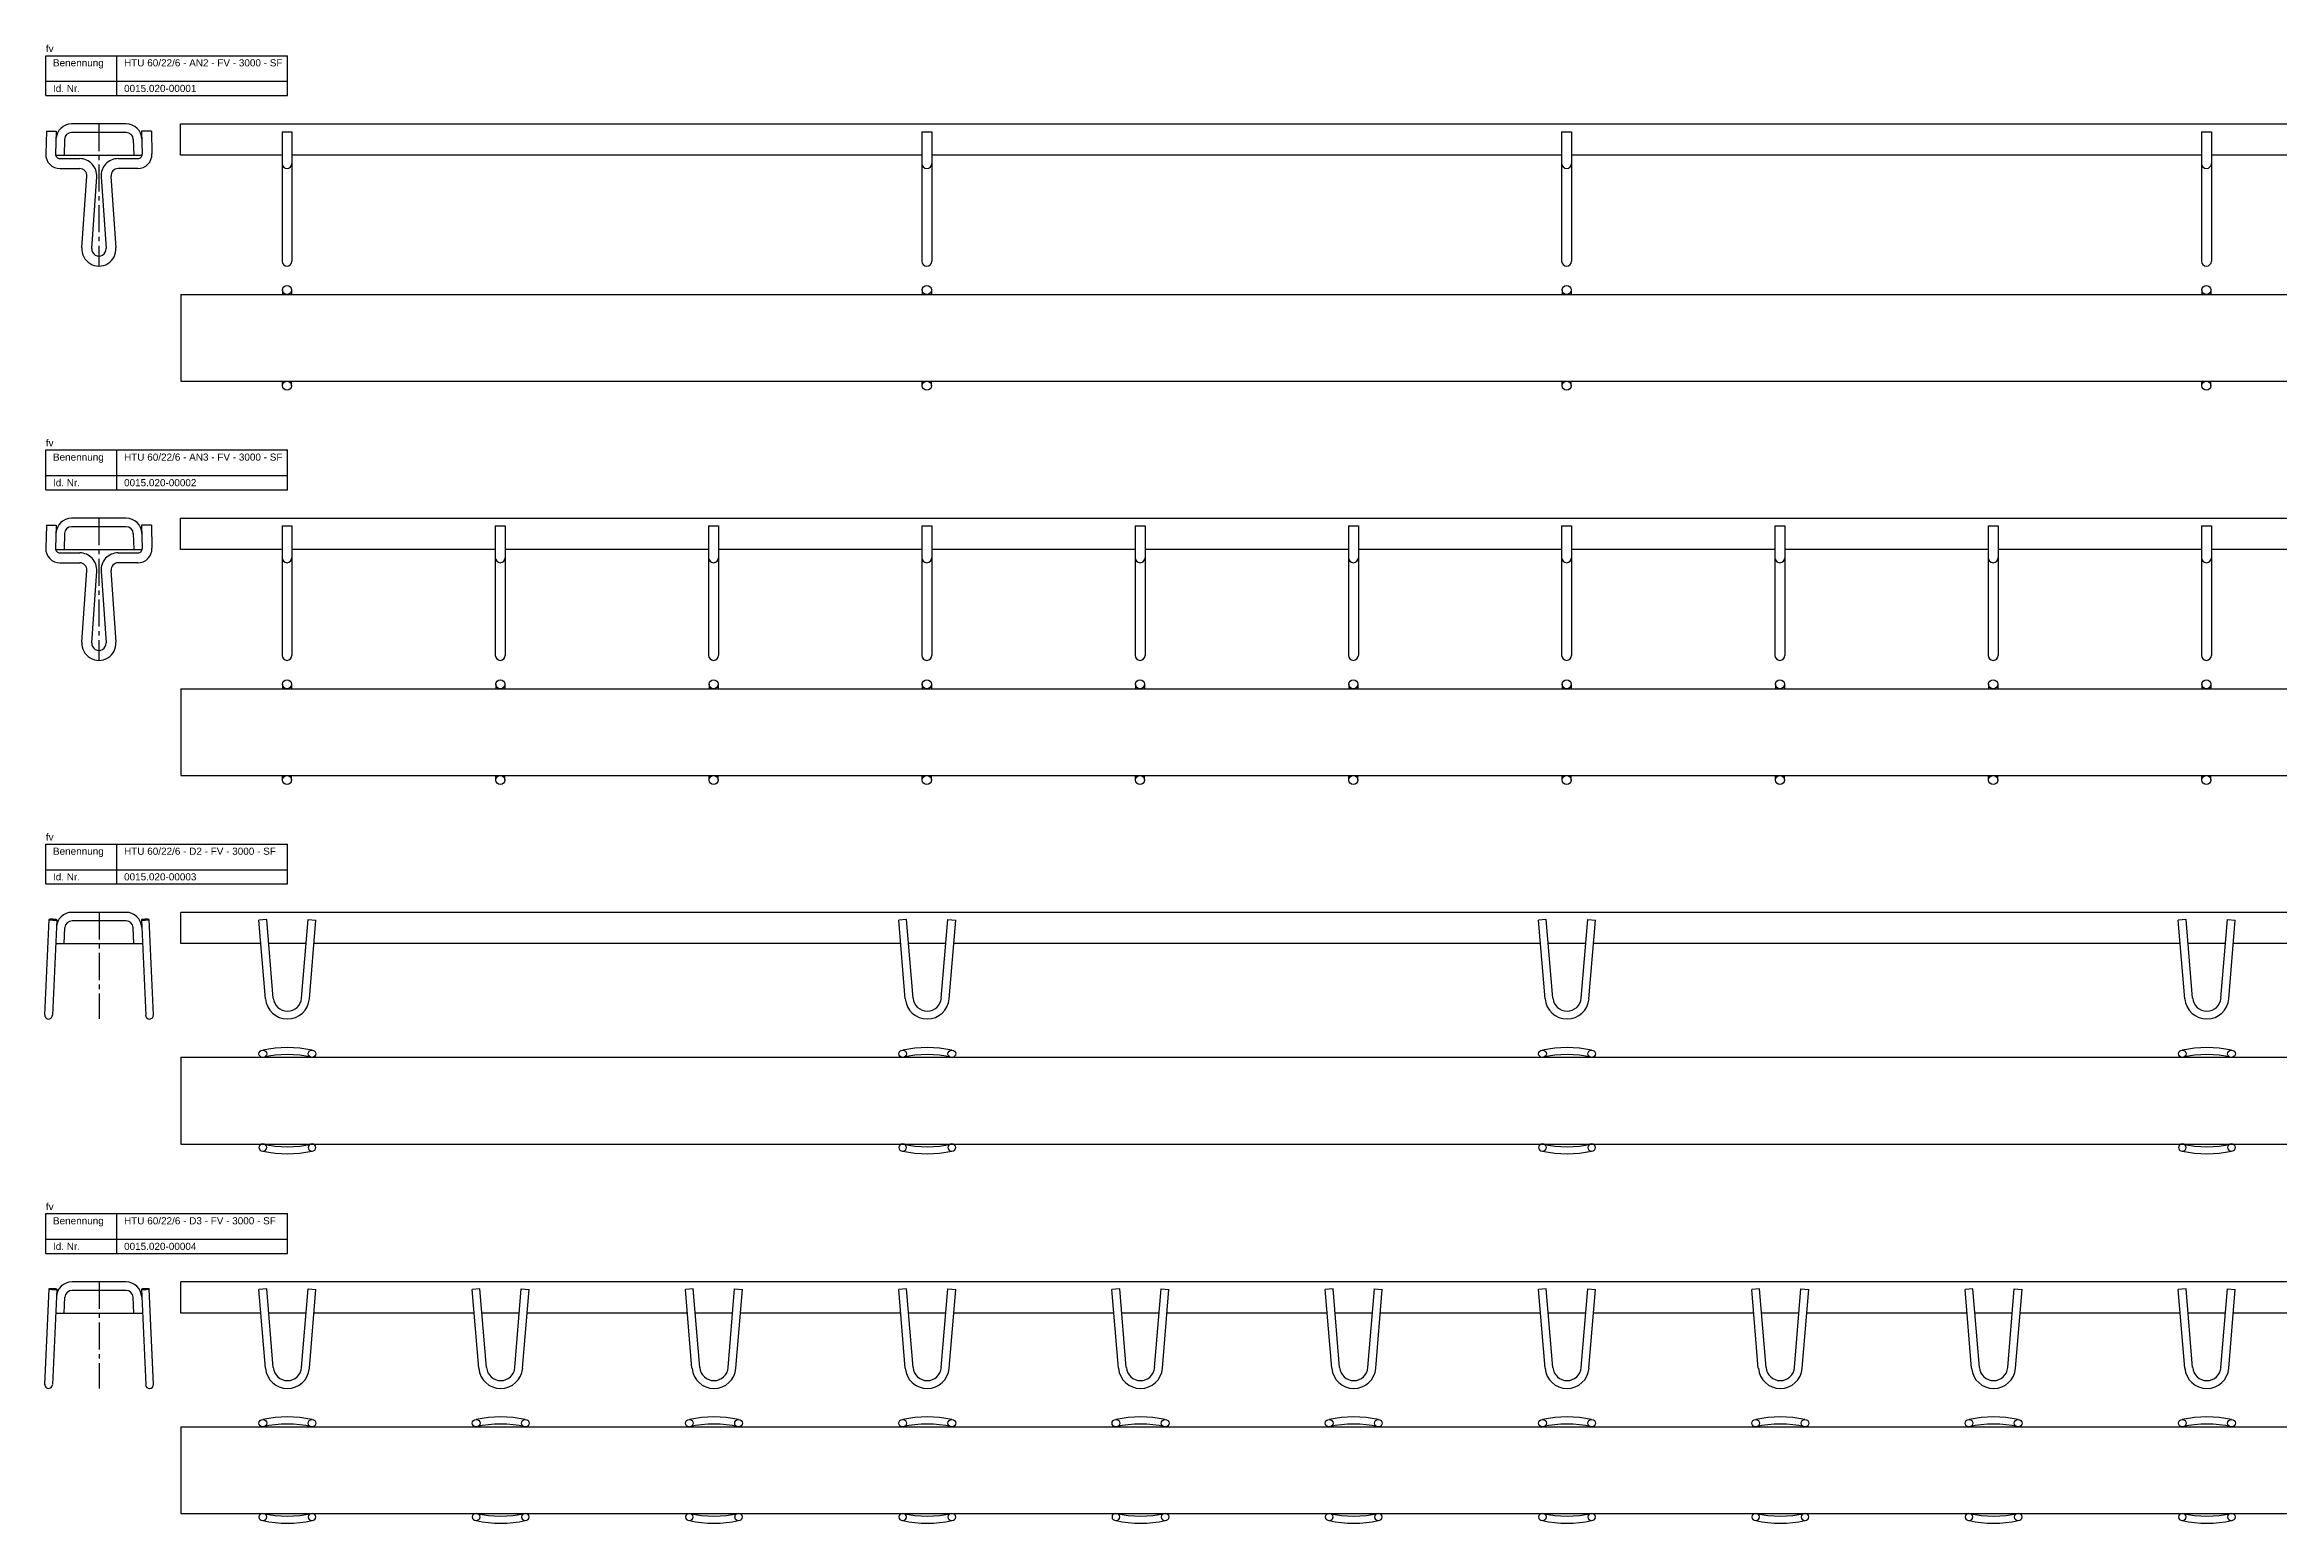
# Model space of a CAD drawing. Header units: millimetres. Extents: x 1091 to 4187, y 987 to 2027.
# Drawn here: x 1091 to 2663, y 987 to 2027 of the extents above; entities that cross this region are included whole.
import ezdxf

# ---------------------------------------------------------------- set-up
doc = ezdxf.new("R2010")
doc.units = ezdxf.units.MM
doc.linetypes.add('MITTE2', pattern=[28.575, 19.05, -3.175, 3.175, -3.175])
doc.layers.add('HALFEN', color=2, linetype='CONTINUOUS')
doc.styles.add('ARIAL50', font='ARIAL.TTF', dxfattribs={"height": 5})

msp = doc.modelspace()

# ---------------------------------------------------------------- linework, layer by layer
at = {"layer": 'HALFEN'}
for p, q in [((1092.3, 2019.5), (1262.3, 2019.5)), ((1092.3, 1991.5), (1092.3, 2019.5)), ((1142.3, 1991.5), (1142.3, 2019.5)), ((1262.3, 1991.5), (1262.3, 2019.5)), ((1092.3, 2001.5), (1262.3, 2001.5)), ((1092.3, 1991.5), (1262.3, 1991.5)), ((1092.7, 1966.5), (1092.3, 1950.4)), ((1092.7, 1966.5), (1099.6, 1966.5)), ((1099.6, 1966.5), (1099.1, 1950.2)), ((1148.8, 1971.5), (1110.4, 1971.5)), ((1148.8, 1965.5), (1110.4, 1965.5)), ((1159.6, 1966.5), (1160.1, 1950.2)), ((1166.5, 1966.5), (1159.6, 1966.5)), ((1166.5, 1966.5), (1166.9, 1950.4)), ((1186.9, 1971.5), (4186.9, 1971.5)), ((1186.9, 1949.5), (1186.9, 1971.5)), ((1258.4, 1966), (1258.4, 1875)), ((1258.4, 1966), (1265.4, 1966)), ((1265.4, 1966), (1265.4, 1875)), ((1708.4, 1966), (1708.4, 1875)), ((1708.4, 1966), (1715.4, 1966)), ((1715.4, 1966), (1715.4, 1875)), ((2158.4, 1966), (2158.4, 1875)), ((2158.4, 1966), (2165.4, 1966)), ((2165.4, 1966), (2165.4, 1875)), ((2608.4, 1966), (2608.4, 1875)), ((2608.4, 1966), (2615.4, 1966)), ((2615.4, 1966), (2615.4, 1875)), ((1099.1, 1949.5), (1105.1, 1949.5)), ((1105.4, 1960.6), (1105.1, 1949.5)), ((1153.8, 1960.6), (1154.1, 1949.5)), ((1154.1, 1949.5), (1160, 1949.5)), ((1258.4, 1949.5), (1186.9, 1949.5)), ((1708.4, 1949.5), (1265.4, 1949.5)), ((2158.4, 1949.5), (1715.4, 1949.5)), ((2608.4, 1949.5), (2165.4, 1949.5)), ((2758.4, 1949.5), (2615.4, 1949.5)), ((1102.1, 1947.1), (1116.1, 1947.1)), ((1102.2, 1940.1), (1116.1, 1940.1)), ((1117.6, 1884.3), (1121.1, 1934.8)), ((1124.6, 1883.8), (1128.1, 1934.3)), ((1131.1, 1934.3), (1134.6, 1883.8)), ((1138.1, 1934.8), (1141.6, 1884.3)), ((1143.1, 1947.1), (1157.1, 1947.1)), ((1156.9, 1940.1), (1143.1, 1940.1)), ((1258.7, 1854.7), (1258.7, 1851.5)), ((1265.1, 1854.7), (1265.1, 1851.5)), ((1708.7, 1854.7), (1708.7, 1851.5)), ((1715.1, 1854.7), (1715.1, 1851.5)), ((2158.7, 1854.7), (2158.7, 1851.5)), ((2165.1, 1854.7), (2165.1, 1851.5)), ((2608.7, 1854.7), (2608.7, 1851.5)), ((2615.1, 1854.7), (2615.1, 1851.5)), ((1187.2, 1851.5), (4187.2, 1851.5)), ((1187.2, 1851.5), (1187.2, 1790.5)), ((1187.2, 1790.5), (4187.2, 1790.5)), ((1258.7, 1787.3), (1258.7, 1790.5)), ((1265.1, 1787.3), (1265.1, 1790.5)), ((1708.7, 1787.3), (1708.7, 1790.5)), ((1715.1, 1787.3), (1715.1, 1790.5)), ((2158.7, 1787.3), (2158.7, 1790.5)), ((2165.1, 1787.3), (2165.1, 1790.5)), ((2608.7, 1787.3), (2608.7, 1790.5)), ((2615.1, 1787.3), (2615.1, 1790.5)), ((1092.3, 1742.1), (1262.3, 1742.1)), ((1092.3, 1714.1), (1092.3, 1742.1)), ((1142.3, 1714.1), (1142.3, 1742.1)), ((1262.3, 1714.1), (1262.3, 1742.1)), ((1092.3, 1724.1), (1262.3, 1724.1)), ((1092.3, 1714.1), (1262.3, 1714.1)), ((1092.7, 1689.1), (1092.3, 1673)), ((1092.7, 1689.1), (1099.6, 1689.1)), ((1099.6, 1689.1), (1099.1, 1672.8)), ((1105.4, 1683.3), (1105.1, 1672.1)), ((1148.8, 1694.1), (1110.4, 1694.1)), ((1148.8, 1688.1), (1110.4, 1688.1)), ((1153.8, 1683.3), (1154.1, 1672.1)), ((1166.5, 1689.1), (1159.6, 1689.1)), ((1159.6, 1689.1), (1160.1, 1672.8)), ((1166.5, 1689.1), (1166.9, 1673)), ((1186.9, 1694.1), (4186.9, 1694.1)), ((1186.9, 1672.1), (1186.9, 1694.1)), ((1258.4, 1688.7), (1258.4, 1597.6)), ((1258.4, 1688.7), (1265.4, 1688.7)), ((1265.4, 1688.7), (1265.4, 1597.6)), ((1408.4, 1688.7), (1408.4, 1597.6)), ((1408.4, 1688.7), (1415.4, 1688.7)), ((1415.4, 1688.7), (1415.4, 1597.6)), ((1558.4, 1688.7), (1558.4, 1597.6)), ((1558.4, 1688.7), (1565.4, 1688.7)), ((1565.4, 1688.7), (1565.4, 1597.6)), ((1708.4, 1688.7), (1708.4, 1597.6)), ((1708.4, 1688.7), (1715.4, 1688.7)), ((1715.4, 1688.7), (1715.4, 1597.6)), ((1858.4, 1688.7), (1858.4, 1597.6)), ((1858.4, 1688.7), (1865.4, 1688.7)), ((1865.4, 1688.7), (1865.4, 1597.6)), ((2008.4, 1688.7), (2008.4, 1597.6)), ((2008.4, 1688.7), (2015.4, 1688.7)), ((2015.4, 1688.7), (2015.4, 1597.6)), ((2158.4, 1688.7), (2158.4, 1597.6)), ((2158.4, 1688.7), (2165.4, 1688.7)), ((2165.4, 1688.7), (2165.4, 1597.6)), ((2308.4, 1688.7), (2308.4, 1597.6)), ((2308.4, 1688.7), (2315.4, 1688.7)), ((2315.4, 1688.7), (2315.4, 1597.6)), ((2458.4, 1688.7), (2458.4, 1597.6)), ((2458.4, 1688.7), (2465.4, 1688.7)), ((2465.4, 1688.7), (2465.4, 1597.6)), ((2608.4, 1688.7), (2608.4, 1597.6)), ((2608.4, 1688.7), (2615.4, 1688.7)), ((2615.4, 1688.7), (2615.4, 1597.6)), ((1099.1, 1672.1), (1105.1, 1672.1)), ((1102.1, 1669.7), (1116.1, 1669.7)), ((1143.1, 1669.7), (1157.1, 1669.7)), ((1154.1, 1672.1), (1160, 1672.1)), ((1258.4, 1672.1), (1186.9, 1672.1)), ((1408.4, 1672.1), (1265.4, 1672.1)), ((1558.4, 1672.1), (1415.4, 1672.1)), ((1708.4, 1672.1), (1565.4, 1672.1)), ((1858.4, 1672.1), (1715.4, 1672.1)), ((2008.4, 1672.1), (1865.4, 1672.1)), ((2158.4, 1672.1), (2015.4, 1672.1)), ((2308.4, 1672.1), (2165.4, 1672.1)), ((2458.4, 1672.1), (2315.4, 1672.1)), ((2608.4, 1672.1), (2465.4, 1672.1)), ((2758.4, 1672.1), (2615.4, 1672.1)), ((1102.2, 1662.7), (1116.1, 1662.7)), ((1117.6, 1607), (1121.1, 1657.4)), ((1124.6, 1606.5), (1128.1, 1656.9)), ((1131.1, 1656.9), (1134.6, 1606.5)), ((1138.1, 1657.4), (1141.6, 1607)), ((1156.9, 1662.7), (1143.1, 1662.7)), ((1187.2, 1574.1), (4187.2, 1574.1)), ((1187.2, 1574.1), (1187.2, 1513.1)), ((1258.7, 1577.3), (1258.7, 1574.1)), ((1265.1, 1577.3), (1265.1, 1574.1)), ((1408.7, 1577.3), (1408.7, 1574.1)), ((1415.1, 1577.3), (1415.1, 1574.1)), ((1558.7, 1577.3), (1558.7, 1574.1)), ((1565.1, 1577.3), (1565.1, 1574.1)), ((1708.7, 1577.3), (1708.7, 1574.1)), ((1715.1, 1577.3), (1715.1, 1574.1)), ((1858.7, 1577.3), (1858.7, 1574.1)), ((1865.1, 1577.3), (1865.1, 1574.1)), ((2008.7, 1577.3), (2008.7, 1574.1)), ((2015.1, 1577.3), (2015.1, 1574.1)), ((2158.7, 1577.3), (2158.7, 1574.1)), ((2165.1, 1577.3), (2165.1, 1574.1)), ((2308.7, 1577.3), (2308.7, 1574.1)), ((2315.1, 1577.3), (2315.1, 1574.1)), ((2458.7, 1577.3), (2458.7, 1574.1)), ((2465.1, 1577.3), (2465.1, 1574.1)), ((2608.7, 1577.3), (2608.7, 1574.1)), ((2615.1, 1577.3), (2615.1, 1574.1)), ((1187.2, 1513.1), (4187.2, 1513.1)), ((1258.7, 1509.9), (1258.7, 1513.1)), ((1265.1, 1509.9), (1265.1, 1513.1)), ((1408.7, 1509.9), (1408.7, 1513.1)), ((1415.1, 1509.9), (1415.1, 1513.1)), ((1558.7, 1509.9), (1558.7, 1513.1)), ((1565.1, 1509.9), (1565.1, 1513.1)), ((1708.7, 1509.9), (1708.7, 1513.1)), ((1715.1, 1509.9), (1715.1, 1513.1)), ((1858.7, 1509.9), (1858.7, 1513.1)), ((1865.1, 1509.9), (1865.1, 1513.1)), ((2008.7, 1509.9), (2008.7, 1513.1)), ((2015.1, 1509.9), (2015.1, 1513.1)), ((2158.7, 1509.9), (2158.7, 1513.1)), ((2165.1, 1509.9), (2165.1, 1513.1)), ((2308.7, 1509.9), (2308.7, 1513.1)), ((2315.1, 1509.9), (2315.1, 1513.1)), ((2458.7, 1509.9), (2458.7, 1513.1)), ((2465.1, 1509.9), (2465.1, 1513.1)), ((2608.7, 1509.9), (2608.7, 1513.1)), ((2615.1, 1509.9), (2615.1, 1513.1)), ((1092.3, 1464.8), (1262.3, 1464.8)), ((1092.3, 1436.8), (1092.3, 1464.8)), ((1142.3, 1436.8), (1142.3, 1464.8)), ((1262.3, 1436.8), (1262.3, 1464.8)), ((1092.3, 1446.8), (1262.3, 1446.8)), ((1092.3, 1436.8), (1262.3, 1436.8)), ((1148.7, 1416.8), (1110.7, 1416.8)), ((4187.2, 1416.8), (1187.2, 1416.8)), ((1187.2, 1394.8), (1187.2, 1416.8)), ((1091.5, 1344.6), (1094.5, 1411.8)), ((1100, 1411.5), (1097, 1344.4)), ((1105.2, 1394.8), (1105.7, 1406)), ((1148.7, 1410.8), (1110.7, 1410.8)), ((1154.2, 1394.8), (1153.7, 1406)), ((1159.5, 1411.5), (1162.5, 1344.4)), ((1167.9, 1344.6), (1165, 1411.8)), ((1247.6, 1411.8), (1242.1, 1411.3)), ((1246.7, 1356), (1242.1, 1411.3)), ((1252.2, 1356.4), (1247.6, 1411.8)), ((1272.1, 1356.4), (1276.7, 1411.8)), ((1276.7, 1411.8), (1282.2, 1411.3)), ((1277.6, 1356), (1282.2, 1411.3)), ((1697.6, 1411.8), (1692.1, 1411.3)), ((1696.7, 1356), (1692.1, 1411.3)), ((1702.2, 1356.4), (1697.6, 1411.8)), ((1722.1, 1356.4), (1726.7, 1411.8)), ((1726.7, 1411.8), (1732.2, 1411.3)), ((1727.6, 1356), (1732.2, 1411.3)), ((2147.6, 1411.8), (2142.1, 1411.3)), ((2146.7, 1356), (2142.1, 1411.3)), ((2152.2, 1356.4), (2147.6, 1411.8)), ((2172.1, 1356.4), (2176.7, 1411.8)), ((2176.7, 1411.8), (2182.2, 1411.3)), ((2177.6, 1356), (2182.2, 1411.3)), ((2597.6, 1411.8), (2592.1, 1411.3)), ((2596.7, 1356), (2592.1, 1411.3)), ((2602.2, 1356.4), (2597.6, 1411.8)), ((2622.1, 1356.4), (2626.7, 1411.8)), ((2626.7, 1411.8), (2632.2, 1411.3)), ((2627.6, 1356), (2632.2, 1411.3)), ((1099.2, 1394.8), (1105.2, 1394.8)), ((1154.2, 1394.8), (1160.2, 1394.8)), ((1243.5, 1394.8), (1187.2, 1394.8)), ((1275.3, 1394.8), (1249, 1394.8)), ((1693.5, 1394.8), (1280.8, 1394.8)), ((1725.3, 1394.8), (1699, 1394.8)), ((2143.5, 1394.8), (1730.8, 1394.8)), ((2175.3, 1394.8), (2149, 1394.8)), ((2593.5, 1394.8), (2180.8, 1394.8)), ((2625.3, 1394.8), (2599, 1394.8)), ((2743.5, 1394.8), (2630.8, 1394.8)), ((1187.2, 1314.8), (4187.2, 1314.8)), ((1187.2, 1314.8), (1187.2, 1253.8)), ((1187.2, 1253.8), (4187.2, 1253.8)), ((1092.3, 1204.8), (1262.3, 1204.8)), ((1092.3, 1176.8), (1092.3, 1204.8)), ((1142.3, 1176.8), (1142.3, 1204.8)), ((1262.3, 1176.8), (1262.3, 1204.8)), ((1092.3, 1186.8), (1262.3, 1186.8)), ((1092.3, 1176.8), (1262.3, 1176.8)), ((1091.5, 1084.7), (1094.5, 1151.8)), ((1100, 1151.6), (1097, 1084.5)), ((1148.7, 1156.8), (1110.7, 1156.8)), ((1148.7, 1150.8), (1110.7, 1150.8)), ((1159.5, 1151.6), (1162.5, 1084.5)), ((1167.9, 1084.7), (1165, 1151.8)), ((4187.2, 1156.8), (1187.2, 1156.8)), ((1187.2, 1134.8), (1187.2, 1156.8)), ((1247.6, 1151.8), (1242.1, 1151.4)), ((1246.7, 1096.1), (1242.1, 1151.4)), ((1252.2, 1096.5), (1247.6, 1151.8)), ((1272.1, 1096.5), (1276.7, 1151.8)), ((1276.7, 1151.8), (1282.2, 1151.4)), ((1277.6, 1096.1), (1282.2, 1151.4)), ((1397.6, 1151.8), (1392.1, 1151.4)), ((1396.7, 1096.1), (1392.1, 1151.4)), ((1402.2, 1096.5), (1397.6, 1151.8)), ((1422.1, 1096.5), (1426.7, 1151.8)), ((1426.7, 1151.8), (1432.2, 1151.4)), ((1427.6, 1096.1), (1432.2, 1151.4)), ((1547.6, 1151.8), (1542.1, 1151.4)), ((1546.7, 1096.1), (1542.1, 1151.4)), ((1552.2, 1096.5), (1547.6, 1151.8)), ((1572.1, 1096.5), (1576.7, 1151.8)), ((1576.7, 1151.8), (1582.2, 1151.4)), ((1577.6, 1096.1), (1582.2, 1151.4)), ((1697.6, 1151.8), (1692.1, 1151.4)), ((1696.7, 1096.1), (1692.1, 1151.4)), ((1702.2, 1096.5), (1697.6, 1151.8)), ((1722.1, 1096.5), (1726.7, 1151.8)), ((1726.7, 1151.8), (1732.2, 1151.4)), ((1727.6, 1096.1), (1732.2, 1151.4)), ((1847.6, 1151.8), (1842.1, 1151.4)), ((1846.7, 1096.1), (1842.1, 1151.4)), ((1852.2, 1096.5), (1847.6, 1151.8)), ((1872.1, 1096.5), (1876.7, 1151.8)), ((1876.7, 1151.8), (1882.2, 1151.4)), ((1877.6, 1096.1), (1882.2, 1151.4)), ((1997.6, 1151.8), (1992.1, 1151.4)), ((1996.7, 1096.1), (1992.1, 1151.4)), ((2002.2, 1096.5), (1997.6, 1151.8)), ((2022.1, 1096.5), (2026.7, 1151.8)), ((2026.7, 1151.8), (2032.2, 1151.4)), ((2027.6, 1096.1), (2032.2, 1151.4)), ((2147.6, 1151.8), (2142.1, 1151.4)), ((2146.7, 1096.1), (2142.1, 1151.4)), ((2152.2, 1096.5), (2147.6, 1151.8)), ((2172.1, 1096.5), (2176.7, 1151.8)), ((2176.7, 1151.8), (2182.2, 1151.4)), ((2177.6, 1096.1), (2182.2, 1151.4)), ((2297.6, 1151.8), (2292.1, 1151.4)), ((2296.7, 1096.1), (2292.1, 1151.4)), ((2302.2, 1096.5), (2297.6, 1151.8)), ((2322.1, 1096.5), (2326.7, 1151.8)), ((2326.7, 1151.8), (2332.2, 1151.4)), ((2327.6, 1096.1), (2332.2, 1151.4)), ((2447.6, 1151.8), (2442.1, 1151.4)), ((2446.7, 1096.1), (2442.1, 1151.4)), ((2452.2, 1096.5), (2447.6, 1151.8)), ((2472.1, 1096.5), (2476.7, 1151.8)), ((2476.7, 1151.8), (2482.2, 1151.4)), ((2477.6, 1096.1), (2482.2, 1151.4)), ((2597.6, 1151.8), (2592.1, 1151.4)), ((2596.7, 1096.1), (2592.1, 1151.4)), ((2602.2, 1096.5), (2597.6, 1151.8)), ((2622.1, 1096.5), (2626.7, 1151.8)), ((2626.7, 1151.8), (2632.2, 1151.4)), ((2627.6, 1096.1), (2632.2, 1151.4)), ((1099.2, 1134.8), (1105.2, 1134.8)), ((1105.2, 1134.8), (1105.7, 1146.1)), ((1154.2, 1134.8), (1153.7, 1146.1)), ((1154.2, 1134.8), (1160.2, 1134.8)), ((1243.5, 1134.8), (1187.2, 1134.8)), ((1275.3, 1134.8), (1249, 1134.8)), ((1393.5, 1134.8), (1280.8, 1134.8)), ((1425.3, 1134.8), (1399, 1134.8)), ((1543.5, 1134.8), (1430.8, 1134.8)), ((1575.3, 1134.8), (1549, 1134.8)), ((1693.5, 1134.8), (1580.8, 1134.8)), ((1725.3, 1134.8), (1699, 1134.8)), ((1843.5, 1134.8), (1730.8, 1134.8)), ((1875.3, 1134.8), (1849, 1134.8)), ((1993.5, 1134.8), (1880.8, 1134.8)), ((2025.3, 1134.8), (1999, 1134.8)), ((2143.5, 1134.8), (2030.8, 1134.8)), ((2175.3, 1134.8), (2149, 1134.8)), ((2293.5, 1134.8), (2180.8, 1134.8)), ((2325.3, 1134.8), (2299, 1134.8)), ((2443.5, 1134.8), (2330.8, 1134.8)), ((2475.3, 1134.8), (2449, 1134.8)), ((2593.5, 1134.8), (2480.8, 1134.8)), ((2625.3, 1134.8), (2599, 1134.8)), ((2743.5, 1134.8), (2630.8, 1134.8)), ((1187.2, 1054.9), (4187.2, 1054.9)), ((1187.2, 1054.9), (1187.2, 993.9)), ((1187.2, 993.9), (4187.2, 993.9))]:
    msp.add_line(p, q, dxfattribs=at)
at = {"layer": 'HALFEN', "color": 1, "linetype": 'MITTE2'}
for p, q in [((1129.6, 1971.5), (1129.6, 1871.5)), ((1129.6, 1694.1), (1129.6, 1594.1)), ((1129.7, 1416.8), (1129.7, 1341.8)), ((1129.7, 1156.8), (1129.7, 1081.8))]:
    msp.add_line(p, q, dxfattribs=at)
at = {"layer": 'HALFEN', "color": 1}
for p, q in [((1105.1, 1949.5), (1154.1, 1949.5)), ((1105.1, 1672.1), (1154.1, 1672.1)), ((1105.2, 1394.8), (1154.2, 1394.8)), ((1105.2, 1134.8), (1154.2, 1134.8))]:
    msp.add_line(p, q, dxfattribs=at)
at = {"layer": 'HALFEN'}
for points in [[(1094.5, 1411.8, 0.343508), (1094.5, 1411.7, 0.028595), (1095.3, 1411.6, 0.012049), (1096.1, 1411.5, 0.008547), (1097.2, 1411.4, 0.008547), (1098.2, 1411.4, 0.012049), (1099.1, 1411.4, 0.028595), (1099.9, 1411.4, 0.343508), (1100, 1411.5, 0.343508), (1099.9, 1411.6, 0.028595), (1099.2, 1411.7, 0.012049), (1098.3, 1411.8, 0.008547), (1097.2, 1411.9, 0.008547), (1096.2, 1411.9, 0.012049), (1095.3, 1411.9, 0.028595), (1094.5, 1411.8, 0.343508)], [(1165, 1411.8, 0.343508), (1164.9, 1411.8, 0.028595), (1164.1, 1411.9, 0.012049), (1163.2, 1411.9, 0.008547), (1162.2, 1411.9, 0.008547), (1161.1, 1411.8, 0.012049), (1160.3, 1411.7, 0.028595), (1159.5, 1411.6, 0.343508), (1159.5, 1411.5, 0.343508), (1159.5, 1411.4, 0.028595), (1160.3, 1411.4, 0.012049), (1161.2, 1411.4, 0.008547), (1162.2, 1411.4, 0.008547), (1163.3, 1411.5, 0.012049), (1164.2, 1411.6, 0.028595), (1164.9, 1411.7, 0.343508)], [(1094.5, 1151.8, 0.343508), (1094.5, 1151.8, 0.028595), (1095.3, 1151.6, 0.012049), (1096.1, 1151.6, 0.008547), (1097.2, 1151.5, 0.008547), (1098.2, 1151.5, 0.012049), (1099.1, 1151.5, 0.028595), (1099.9, 1151.5, 0.343508), (1100, 1151.6, 0.343508), (1099.9, 1151.7, 0.028595), (1099.2, 1151.8, 0.012049), (1098.3, 1151.9, 0.008547), (1097.2, 1152, 0.008547), (1096.2, 1152, 0.012049), (1095.3, 1152, 0.028595), (1094.5, 1151.9, 0.343508)], [(1165, 1151.8, 0.343508), (1164.9, 1151.9, 0.028595), (1164.1, 1152, 0.012049), (1163.2, 1152, 0.008547), (1162.2, 1152, 0.008547), (1161.1, 1151.9, 0.012049), (1160.3, 1151.8, 0.028595), (1159.5, 1151.7, 0.343508), (1159.5, 1151.6, 0.343508), (1159.5, 1151.5, 0.028595), (1160.3, 1151.5, 0.012049), (1161.2, 1151.5, 0.008547), (1162.2, 1151.5, 0.008547), (1163.3, 1151.6, 0.012049), (1164.2, 1151.6, 0.028595), (1164.9, 1151.8, 0.343508)]]:
    msp.add_lwpolyline(points, format="xyb", close=True, dxfattribs=at)
for centre in [(1261.9, 1854.7), (1711.9, 1854.7), (2161.9, 1854.7), (2611.9, 1854.7), (1261.9, 1787.3), (1711.9, 1787.3), (2161.9, 1787.3), (2611.9, 1787.3), (1261.9, 1577.3), (1411.9, 1577.3), (1561.9, 1577.3), (1711.9, 1577.3), (1861.9, 1577.3), (2011.9, 1577.3), (2161.9, 1577.3), (2311.9, 1577.3), (2461.9, 1577.3), (2611.9, 1577.3), (1261.9, 1509.9), (1411.9, 1509.9), (1561.9, 1509.9), (1711.9, 1509.9), (1861.9, 1509.9), (2011.9, 1509.9), (2161.9, 1509.9), (2311.9, 1509.9), (2461.9, 1509.9), (2611.9, 1509.9)]:
    msp.add_circle(centre, 3.19, dxfattribs=at)
for centre, radius, start, end in [((1110.4, 1960.5), 11, 90, 178.3602), ((1110.4, 1960.5), 5, 90, 178.3602), ((1148.8, 1960.5), 11, 1.6399, 90), ((1148.8, 1960.5), 5, 1.6399, 90), ((1102.2, 1950.1), 10, 178.36, 270), ((1102.1, 1950.1), 3, 178.3602, 270), ((1156.9, 1950.1), 10, 270, 1.6399), ((1157.1, 1950.1), 3, 270, 1.6398), ((1116.1, 1935.1), 12, 356.0745, 90), ((1116.1, 1935.1), 5, 356.0746, 90), ((1143.1, 1935.1), 12, 90, 183.9254), ((1143.1, 1935.1), 5, 90, 183.9254), ((1261.9, 1943.7), 3.5, 180, 0), ((1711.9, 1943.7), 3.5, 180, 0), ((2161.9, 1943.7), 3.5, 180, 0), ((2611.9, 1943.7), 3.5, 180, 0), ((1129.6, 1883.5), 12, 176.0746, 3.9254), ((1129.6, 1883.5), 5, 176.0746, 3.9254), ((1261.9, 1875), 3.5, 180, 0), ((1711.9, 1875), 3.5, 180, 0), ((2161.9, 1875), 3.5, 180, 0), ((2611.9, 1875), 3.5, 180, 0), ((1110.4, 1683.1), 11, 90, 178.3602), ((1110.4, 1683.1), 5, 90, 178.3602), ((1148.8, 1683.1), 11, 1.6399, 90), ((1148.8, 1683.1), 5, 1.6399, 90), ((1102.2, 1672.7), 10, 178.36, 270), ((1102.1, 1672.7), 3, 178.3602, 270), ((1116.1, 1657.7), 12, 356.0745, 90), ((1143.1, 1657.7), 12, 90, 183.9254), ((1156.9, 1672.7), 10, 270, 1.6399), ((1157.1, 1672.7), 3, 270, 1.6398), ((1261.9, 1666.3), 3.5, 180, 0), ((1411.9, 1666.3), 3.5, 180, 0), ((1561.9, 1666.3), 3.5, 180, 0), ((1711.9, 1666.3), 3.5, 180, 0), ((1861.9, 1666.3), 3.5, 180, 0), ((2011.9, 1666.3), 3.5, 180, 0), ((2161.9, 1666.3), 3.5, 180, 0), ((2311.9, 1666.3), 3.5, 180, 0), ((2461.9, 1666.3), 3.5, 180, 0), ((2611.9, 1666.3), 3.5, 180, 0), ((1116.1, 1657.7), 5, 356.0746, 90), ((1143.1, 1657.7), 5, 90, 183.9254), ((1129.6, 1606.1), 12, 176.0746, 3.9254), ((1129.6, 1606.1), 5, 176.0746, 3.9254), ((1261.9, 1597.6), 3.5, 180, 0), ((1411.9, 1597.6), 3.5, 180, 0), ((1561.9, 1597.6), 3.5, 180, 0), ((1711.9, 1597.6), 3.5, 180, 0), ((1861.9, 1597.6), 3.5, 180, 0), ((2011.9, 1597.6), 3.5, 180, 0), ((2161.9, 1597.6), 3.5, 180, 0), ((2311.9, 1597.6), 3.5, 180, 0), ((2461.9, 1597.6), 3.5, 180, 0), ((2611.9, 1597.6), 3.5, 180, 0), ((1110.7, 1405.8), 11, 90, 177.4507), ((1148.7, 1405.8), 11, 2.5493, 90), ((1110.7, 1405.8), 5, 90, 177.4237), ((1148.7, 1405.8), 5, 2.5763, 90), ((1262.2, 1357.3), 15.5, 184.7362, 355.2638), ((1262.2, 1357.3), 10, 184.7362, 355.2638), ((1712.2, 1357.3), 15.5, 184.7362, 355.2638), ((1712.2, 1357.3), 10, 184.7362, 355.2638), ((2162.2, 1357.3), 15.5, 184.7362, 355.2638), ((2162.2, 1357.3), 10, 184.7362, 355.2638), ((2612.2, 1357.3), 15.5, 184.7362, 355.2638), ((2612.2, 1357.3), 10, 184.7362, 355.2638), ((1094.2, 1344.5), 2.75, 177.45, 357.45), ((1165.2, 1344.5), 2.75, 182.55, 2.55), ((1262.2, 1243), 78.7, 77.3127, 102.6873), ((1712.2, 1243), 78.7, 77.3127, 102.6873), ((2162.2, 1243), 78.7, 77.3127, 102.6873), ((2612.2, 1243), 78.7, 77.3127, 102.6873), ((1262.2, 1238), 78.7, 77.3127, 102.6873), ((1712.2, 1238), 78.7, 77.3127, 102.6873), ((2162.2, 1238), 78.7, 77.3127, 102.6873), ((2612.2, 1238), 78.7, 77.3127, 102.6873), ((1262.2, 1330.6), 78.7, 257.3127, 282.6873), ((1262.2, 1325.6), 78.7, 257.3127, 282.6873), ((1712.2, 1330.6), 78.7, 257.3127, 282.6873), ((1712.2, 1325.6), 78.7, 257.3127, 282.6873), ((2162.2, 1330.6), 78.7, 257.3127, 282.6873), ((2162.2, 1325.6), 78.7, 257.3127, 282.6873), ((2612.2, 1330.6), 78.7, 257.3127, 282.6873), ((2612.2, 1325.6), 78.7, 257.3127, 282.6873), ((1110.7, 1145.8), 11, 90, 177.4507), ((1110.7, 1145.8), 5, 90, 177.4237), ((1148.7, 1145.8), 11, 2.5493, 90), ((1148.7, 1145.8), 5, 2.5763, 90), ((1094.2, 1084.6), 2.75, 177.45, 357.45), ((1165.2, 1084.6), 2.75, 182.55, 2.55), ((1262.2, 1097.3), 15.5, 184.7362, 355.2638), ((1262.2, 1097.3), 10, 184.7362, 355.2638), ((1412.2, 1097.3), 15.5, 184.7362, 355.2638), ((1412.2, 1097.3), 10, 184.7362, 355.2638), ((1562.2, 1097.3), 15.5, 184.7362, 355.2638), ((1562.2, 1097.3), 10, 184.7362, 355.2638), ((1712.2, 1097.3), 15.5, 184.7362, 355.2638), ((1712.2, 1097.3), 10, 184.7362, 355.2638), ((1862.2, 1097.3), 15.5, 184.7362, 355.2638), ((1862.2, 1097.3), 10, 184.7362, 355.2638), ((2012.2, 1097.3), 15.5, 184.7362, 355.2638), ((2012.2, 1097.3), 10, 184.7362, 355.2638), ((2162.2, 1097.3), 15.5, 184.7362, 355.2638), ((2162.2, 1097.3), 10, 184.7362, 355.2638), ((2312.2, 1097.3), 15.5, 184.7362, 355.2638), ((2312.2, 1097.3), 10, 184.7362, 355.2638), ((2462.2, 1097.3), 15.5, 184.7362, 355.2638), ((2462.2, 1097.3), 10, 184.7362, 355.2638), ((2612.2, 1097.3), 15.5, 184.7362, 355.2638), ((2612.2, 1097.3), 10, 184.7362, 355.2638), ((1262.2, 983.1), 78.7, 77.3127, 102.6873), ((1262.2, 978.1), 78.7, 77.3127, 102.6873), ((1412.2, 983.1), 78.7, 77.3127, 102.6873), ((1412.2, 978.1), 78.7, 77.3127, 102.6873), ((1562.2, 983.1), 78.7, 77.3127, 102.6873), ((1562.2, 978.1), 78.7, 77.3127, 102.6873), ((1712.2, 983.1), 78.7, 77.3127, 102.6873), ((1712.2, 978.1), 78.7, 77.3127, 102.6873), ((1862.2, 983.1), 78.7, 77.3127, 102.6873), ((1862.2, 978.1), 78.7, 77.3127, 102.6873), ((2012.2, 983.1), 78.7, 77.3127, 102.6873), ((2012.2, 978.1), 78.7, 77.3127, 102.6873), ((2162.2, 983.1), 78.7, 77.3127, 102.6873), ((2162.2, 978.1), 78.7, 77.3127, 102.6873), ((2312.2, 983.1), 78.7, 77.3127, 102.6873), ((2312.2, 978.1), 78.7, 77.3127, 102.6873), ((2462.2, 983.1), 78.7, 77.3127, 102.6873), ((2462.2, 978.1), 78.7, 77.3127, 102.6873), ((2612.2, 983.1), 78.7, 77.3127, 102.6873), ((2612.2, 978.1), 78.7, 77.3127, 102.6873), ((1262.2, 1070.7), 78.7, 257.3127, 282.6873), ((1412.2, 1070.7), 78.7, 257.3127, 282.6873), ((1562.2, 1070.7), 78.7, 257.3127, 282.6873), ((1712.2, 1070.7), 78.7, 257.3127, 282.6873), ((1862.2, 1070.7), 78.7, 257.3127, 282.6873), ((2012.2, 1070.7), 78.7, 257.3127, 282.6873), ((2162.2, 1070.7), 78.7, 257.3127, 282.6873), ((2312.2, 1070.7), 78.7, 257.3127, 282.6873), ((2462.2, 1070.7), 78.7, 257.3127, 282.6873), ((2612.2, 1070.7), 78.7, 257.3127, 282.6873), ((1262.2, 1065.7), 78.7, 257.3127, 282.6873), ((1412.2, 1065.7), 78.7, 257.3127, 282.6873), ((1562.2, 1065.7), 78.7, 257.3127, 282.6873), ((1712.2, 1065.7), 78.7, 257.3127, 282.6873), ((1862.2, 1065.7), 78.7, 257.3127, 282.6873), ((2012.2, 1065.7), 78.7, 257.3127, 282.6873), ((2162.2, 1065.7), 78.7, 257.3127, 282.6873), ((2312.2, 1065.7), 78.7, 257.3127, 282.6873), ((2462.2, 1065.7), 78.7, 257.3127, 282.6873), ((2612.2, 1065.7), 78.7, 257.3127, 282.6873)]:
    msp.add_arc(centre, radius, start, end, dxfattribs=at)
for centre in [(1244.9, 1317.3), (1279.5, 1317.3), (1694.9, 1317.3), (1729.5, 1317.3), (2144.9, 1317.3), (2179.5, 1317.3), (2594.9, 1317.3), (2629.5, 1317.3), (1244.9, 1057.4), (1279.5, 1057.4), (1394.9, 1057.4), (1429.5, 1057.4), (1544.9, 1057.4), (1579.5, 1057.4), (1694.9, 1057.4), (1729.5, 1057.4), (1844.9, 1057.4), (1879.5, 1057.4), (1994.9, 1057.4), (2029.5, 1057.4), (2144.9, 1057.4), (2179.5, 1057.4), (2294.9, 1057.4), (2329.5, 1057.4), (2444.9, 1057.4), (2479.5, 1057.4), (2594.9, 1057.4), (2629.5, 1057.4)]:
    msp.add_ellipse(centre, major_axis=(2.74, 0), ratio=0.918499, dxfattribs=at)
at = {"layer": 'HALFEN', "extrusion": (0, 0, -1)}
for centre in [(1244.9, 1251.3), (1279.5, 1251.3), (1694.9, 1251.3), (1729.5, 1251.3), (2144.9, 1251.3), (2179.5, 1251.3), (2594.9, 1251.3), (2629.5, 1251.3), (1244.9, 991.4), (1279.5, 991.4), (1394.9, 991.4), (1429.5, 991.4), (1544.9, 991.4), (1579.5, 991.4), (1694.9, 991.4), (1729.5, 991.4), (1844.9, 991.4), (1879.5, 991.4), (1994.9, 991.4), (2029.5, 991.4), (2144.9, 991.4), (2179.5, 991.4), (2294.9, 991.4), (2329.5, 991.4), (2444.9, 991.4), (2479.5, 991.4), (2594.9, 991.4), (2629.5, 991.4)]:
    msp.add_ellipse(centre, major_axis=(2.74, 0), ratio=0.918499, dxfattribs=at)

# ---------------------------------------------------------------- texts
at = {"layer": 'HALFEN', "style": 'ARIAL50'}
for s, p in [('fv', (1092.3, 2022)), ('Benennung', (1097.3, 2012)), ('HTU 60/22/6 - AN2 - FV - 3000 - SF', (1147.3, 2012)), ('Id. Nr.', (1097.3, 1994)), ('0015.020-00001', (1147.3, 1994)), ('fv', (1092.3, 1744.6)), ('Benennung', (1097.3, 1734.6)), ('HTU 60/22/6 - AN3 - FV - 3000 - SF', (1147.3, 1734.6)), ('Id. Nr.', (1097.3, 1716.6)), ('0015.020-00002', (1147.3, 1716.6)), ('fv', (1092.3, 1467.3)), ('Benennung', (1097.3, 1457.3)), ('HTU 60/22/6 - D2 - FV - 3000 - SF', (1147.3, 1457.3)), ('Id. Nr.', (1097.3, 1439.3)), ('0015.020-00003', (1147.3, 1439.3)), ('fv', (1092.3, 1207.3)), ('Benennung', (1097.3, 1197.3)), ('HTU 60/22/6 - D3 - FV - 3000 - SF', (1147.3, 1197.3)), ('Id. Nr.', (1097.3, 1179.3)), ('0015.020-00004', (1147.3, 1179.3))]:
    msp.add_text(s, height=5, dxfattribs=at).set_placement(p)

doc.saveas('drawing.dxf')
